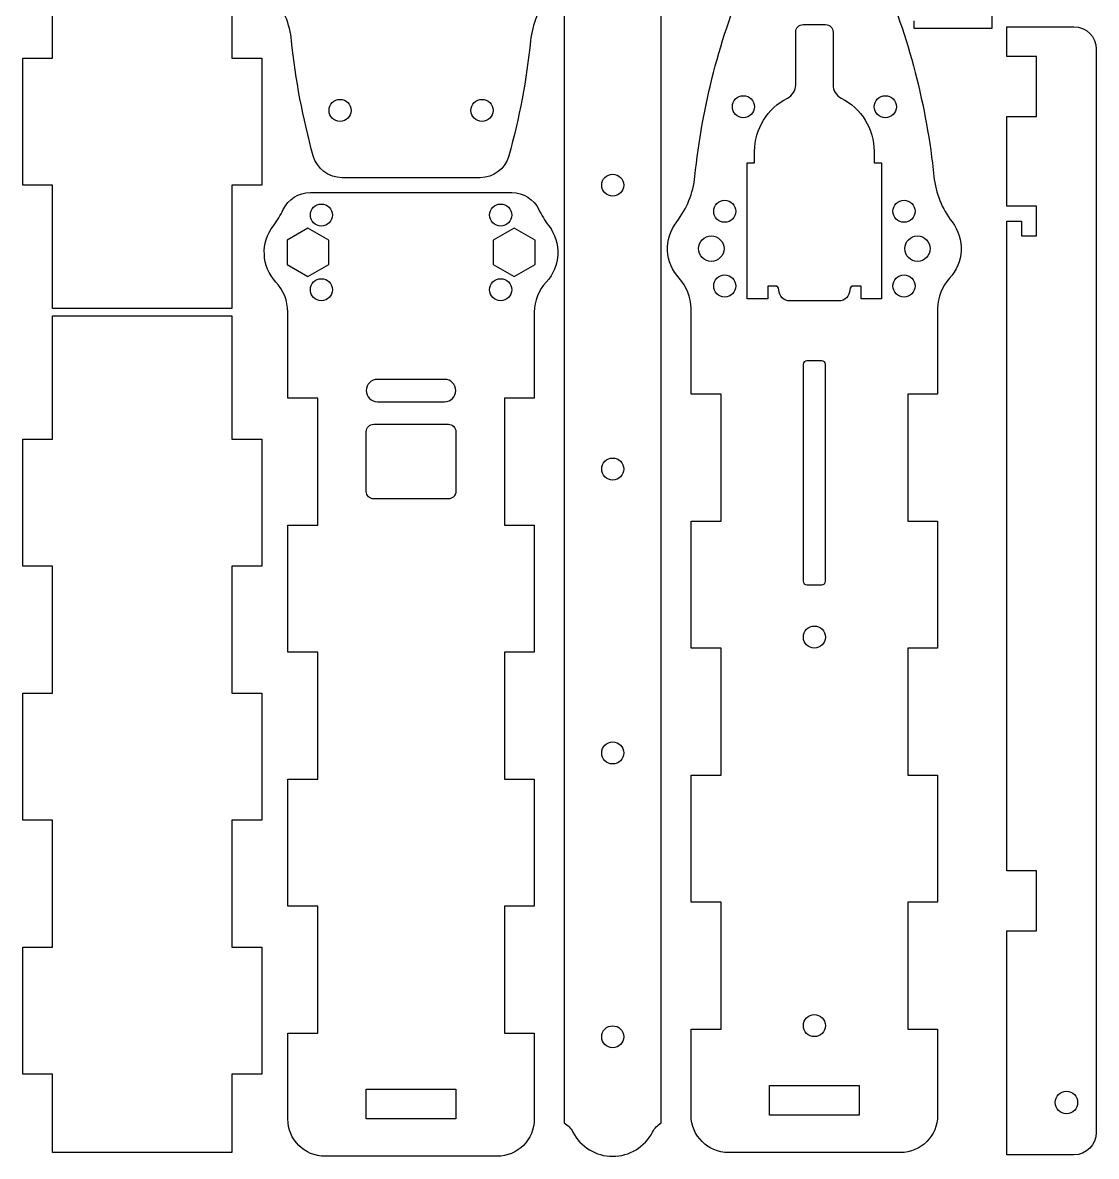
# Model space of a CAD drawing. Header units: millimetres. Extents: x 0 to 150, y 0 to 401.
# Drawn here: x 5.5 to 149.3, y 0 to 151.8 of the extents above; entities that cross this region are included whole.
import ezdxf

# ---------------------------------------------------------------- set-up
doc = ezdxf.new("R2010")
doc.units = ezdxf.units.MM
doc.layers.add('Layer_1', color=7, linetype='CONTINUOUS')

msp = doc.modelspace()

# ---------------------------------------------------------------- linework, layer by layer
at = {"layer": 'Layer_1', "color": 7}
for points in [[(78.014096, 230.25028), (78.014096, 4.52498)], [(91.0141, 4.52498), (91.0141, 230.25028)], [(124.8391, 152.04998), (124.8391, 152.04998), (124.8391, 151.04998), (135.3391, 151.04998), (135.3391, 166.04998)], [(33.514096, 164.04998), (33.514096, 147.04998), (37.514096, 147.04998), (37.514096, 130.04998), (33.514096, 130.04998), (33.514096, 113.54998), (9.514096, 113.54998), (9.514096, 130.04998), (5.514096, 130.04998), (5.514096, 147.04998), (9.514096, 147.04998), (9.514096, 164.04998)], [(109.0141, 143.48028), (109.0141, 150.54998)], [(110.0141, 151.54998), (113.0141, 151.54998)], [(114.0141, 150.54998), (114.0141, 143.48028)], [(146.2641, 0.25098), (137.2641, 0.25098), (137.2641, 30.25098), (141.2641, 30.25098), (141.2641, 38.25098), (137.2641, 38.25098), (137.2641, 125.25098), (139.2641, 125.25098), (139.2641, 123.25098), (141.2641, 123.25098), (141.2641, 127.25098), (137.2641, 127.25098), (137.2641, 139.25098), (141.2641, 139.25098), (141.2641, 147.25098), (137.2641, 147.25098), (137.2641, 151.25098), (146.2641, 151.25098)], [(149.2641, 148.25098), (149.2641, 3.25098)], [(105.2641, 116.54998), (105.2641, 114.84998), (102.5141, 114.84998), (102.5141, 133.04998), (103.5141, 133.04998), (103.5141, 134.54998)], [(119.5141, 134.54998), (119.5141, 133.04998), (120.5141, 133.04998), (120.5141, 114.84998), (117.7641, 114.84998), (117.7641, 116.54998), (116.7641, 116.54998)], [(66.757736, 131.04998), (48.270456, 131.04998)], [(44.012996, 129.04998), (71.015196, 129.04998)], [(106.2641, 116.54998), (105.2641, 116.54998)], [(114.7641, 114.54998), (108.2641, 114.54998)], [(41.014096, 5.04998), (41.014096, 16.54998), (41.214096, 16.54998), (44.814096, 16.54998), (45.014096, 16.54998), (45.014096, 33.34998), (45.014096, 33.54998), (44.814096, 33.54998), (41.214096, 33.54998), (41.014096, 33.54998), (41.014096, 50.54998), (41.214096, 50.54998), (44.814096, 50.54998), (45.014096, 50.54998), (45.014096, 67.34998), (45.014096, 67.54998), (44.814096, 67.54998), (41.214096, 67.54998), (41.014096, 67.54998), (41.014096, 84.54998), (41.214096, 84.54998), (44.814096, 84.54998), (45.014096, 84.54998), (45.014096, 101.34998), (45.014096, 101.54998), (44.814096, 101.54998), (41.214096, 101.54998), (41.014096, 101.54998), (41.014096, 113.04998)], [(74.014096, 113.04998), (74.014096, 101.54998), (73.814096, 101.54998), (70.214096, 101.54998), (70.014096, 101.54998), (70.014096, 101.34998), (70.014096, 84.54998), (70.214096, 84.54998), (73.814096, 84.54998), (74.014096, 84.54998), (74.014096, 67.54998), (73.814096, 67.54998), (70.214096, 67.54998), (70.014096, 67.54998), (70.014096, 67.34998), (70.014096, 50.54998), (70.214096, 50.54998), (73.814096, 50.54998), (74.014096, 50.54998), (74.014096, 33.54998), (73.814096, 33.54998), (70.214096, 33.54998), (70.014096, 33.54998), (70.014096, 33.34998), (70.014096, 16.54998), (70.214096, 16.54998), (73.814096, 16.54998), (74.014096, 16.54998), (74.014096, 5.04998)], [(95.0141, 5.54998), (95.0141, 17.04998), (95.2141, 17.04998), (98.8141, 17.04998), (99.0141, 17.04998), (99.0141, 33.84998), (99.0141, 34.04998), (98.8141, 34.04998), (95.2141, 34.04998), (95.0141, 34.04998), (95.0141, 51.04998), (95.2141, 51.04998), (98.8141, 51.04998), (99.0141, 51.04998), (99.0141, 67.84998), (99.0141, 68.04998), (98.8141, 68.04998), (95.2141, 68.04998), (95.0141, 68.04998), (95.0141, 85.04998), (95.2141, 85.04998), (98.8141, 85.04998), (99.0141, 85.04998), (99.0141, 101.84998), (99.0141, 102.04998), (98.8141, 102.04998), (95.2141, 102.04998), (95.0141, 102.04998), (95.0141, 113.54998)], [(128.0141, 113.54998), (128.0141, 102.04998), (127.8141, 102.04998), (124.2141, 102.04998), (124.0141, 102.04998), (124.0141, 101.84998), (124.0141, 85.04998), (124.2141, 85.04998), (127.8141, 85.04998), (128.0141, 85.04998), (128.0141, 68.04998), (127.8141, 68.04998), (124.2141, 68.04998), (124.0141, 68.04998), (124.0141, 67.84998), (124.0141, 51.04998), (124.2141, 51.04998), (127.8141, 51.04998), (128.0141, 51.04998), (128.0141, 34.04998), (127.8141, 34.04998), (124.2141, 34.04998), (124.0141, 34.04998), (124.0141, 33.84998), (124.0141, 17.04998), (124.2141, 17.04998), (127.8141, 17.04998), (128.0141, 17.04998), (128.0141, 5.54998)], [(112.5141, 106.54998), (110.5141, 106.54998)], [(110.0141, 106.04998), (110.0141, 77.04998)], [(113.0141, 77.04998), (113.0141, 106.04998)], [(62.014096, 104.04998), (53.014096, 104.04998)], [(53.014096, 101.04998), (62.014096, 101.04998)], [(52.514096, 98.04998), (62.514096, 98.04998)], [(51.514096, 89.04998), (51.514096, 97.04998)], [(63.514096, 97.04998), (63.514096, 89.04998)], [(62.514096, 88.04998), (52.514096, 88.04998)], [(110.5141, 76.54998), (112.5141, 76.54998)], [(69.014096, 0.04998), (46.014096, 0.04998)], [(123.0141, 0.54998), (100.0141, 0.54998)]]:
    msp.add_lwpolyline(points, dxfattribs=at)
for points in [[(46.514096, 119.43338), (46.514096, 122.66658), (43.714096, 124.28318), (40.914096, 122.66658), (40.914096, 119.43338), (43.714096, 117.81678)], [(74.114096, 119.43338), (74.114096, 122.66658), (71.314096, 124.28318), (68.514096, 122.66658), (68.514096, 119.43338), (71.314096, 117.81678)], [(9.514096, 96.04998), (9.514096, 112.54998), (33.514096, 112.54998), (33.514096, 96.04998), (37.514096, 96.04998), (37.514096, 79.04998), (33.514096, 79.04998), (33.514096, 62.04998), (37.514096, 62.04998), (37.514096, 45.04998), (33.514096, 45.04998), (33.514096, 28.04998), (37.514096, 28.04998), (37.514096, 11.04998), (33.514096, 11.04998), (33.514096, 0.54998), (9.514096, 0.54998), (9.514096, 11.04998), (5.514096, 11.04998), (5.514096, 28.04998), (9.514096, 28.04998), (9.514096, 45.04998), (5.514096, 45.04998), (5.514096, 62.04998), (9.514096, 62.04998), (9.514096, 79.04998), (5.514096, 79.04998), (5.514096, 96.04998)], [(105.5141, 5.54998), (105.5141, 9.54998), (117.5141, 9.54998), (117.5141, 5.54998)], [(51.514096, 5.04998), (51.514096, 9.04998), (63.514096, 9.04998), (63.514096, 5.04998)]]:
    msp.add_lwpolyline(points, close=True, dxfattribs=at)
for points in [[(95.5117, 131.21288), (96.4842, 140.62988), (98.8725, 149.84598), (102.59612, 158.54998)], [(120.43208, 158.54998), (124.1557, 149.84598), (126.544, 140.62988), (127.5165, 131.21288)], [(41.511696, 149.38705), (41.282796, 151.60415), (40.440796, 153.71367), (39.080296, 155.47916)], [(75.947896, 155.47916), (74.587396, 153.71367), (73.745396, 151.60415), (73.516496, 149.38705)], [(109.0141, 150.54998), (109.0141, 151.10228), (109.46182, 151.54998), (110.0141, 151.54998)], [(113.0141, 151.54998), (113.56638, 151.54998), (114.0141, 151.10228), (114.0141, 150.54998)], [(146.2641, 151.25098), (147.92095, 151.25098), (149.2641, 149.90778), (149.2641, 148.25098)], [(44.415096, 133.98418), (43.020496, 139.02878), (42.049296, 144.18092), (41.511696, 149.38705)], [(73.516496, 149.38705), (72.978896, 144.18092), (72.007696, 139.02878), (70.613096, 133.98418)], [(107.9141, 141.69418), (108.5886, 142.03408), (109.0141, 142.72498), (109.0141, 143.48028)], [(114.0141, 143.48028), (114.0141, 142.72498), (114.4396, 142.03408), (115.1141, 141.69418)], [(46.539096, 140.04998), (46.539096, 140.8646), (47.199496, 141.52498), (48.014096, 141.52498)], [(48.014096, 141.52498), (48.828716, 141.52498), (49.489096, 140.8646), (49.489096, 140.04998)], [(65.539096, 140.04998), (65.539096, 140.8646), (66.199476, 141.52498), (67.014096, 141.52498)], [(67.014096, 141.52498), (67.828696, 141.52498), (68.489096, 140.8646), (68.489096, 140.04998)], [(100.5391, 140.54998), (100.5391, 141.36458), (101.1995, 142.02498), (102.0141, 142.02498)], [(102.0141, 142.02498), (102.82872, 142.02498), (103.4891, 141.36458), (103.4891, 140.54998)], [(103.5141, 134.54998), (103.5141, 137.57118), (105.21609, 140.33468), (107.9141, 141.69418)], [(115.1141, 141.69418), (117.81211, 140.33468), (119.5141, 137.57118), (119.5141, 134.54998)], [(119.5391, 140.54998), (119.5391, 141.36458), (120.19948, 142.02498), (121.0141, 142.02498)], [(121.0141, 142.02498), (121.8287, 142.02498), (122.4891, 141.36458), (122.4891, 140.54998)], [(48.014096, 138.57498), (47.199496, 138.57498), (46.539096, 139.23538), (46.539096, 140.04998)], [(49.489096, 140.04998), (49.489096, 139.23538), (48.828716, 138.57498), (48.014096, 138.57498)], [(67.014096, 138.57498), (66.199476, 138.57498), (65.539096, 139.23538), (65.539096, 140.04998)], [(68.489096, 140.04998), (68.489096, 139.23538), (67.828696, 138.57498), (67.014096, 138.57498)], [(102.0141, 139.07498), (101.1995, 139.07498), (100.5391, 139.73538), (100.5391, 140.54998)], [(103.4891, 140.54998), (103.4891, 139.73538), (102.82872, 139.07498), (102.0141, 139.07498)], [(121.0141, 139.07498), (120.19948, 139.07498), (119.5391, 139.73538), (119.5391, 140.54998)], [(122.4891, 140.54998), (122.4891, 139.73538), (121.8287, 139.07498), (121.0141, 139.07498)], [(48.270456, 131.04998), (46.471796, 131.04998), (44.894296, 132.25048), (44.415096, 133.98418)], [(70.613096, 133.98418), (70.133896, 132.25048), (68.556396, 131.04998), (66.757736, 131.04998)], [(83.039096, 130.04998), (83.039096, 130.86458), (83.699476, 131.52498), (84.514096, 131.52498)], [(84.514096, 131.52498), (85.328716, 131.52498), (85.989096, 130.86458), (85.989096, 130.04998)], [(93.0803, 125.12078), (94.4408, 126.88628), (95.2828, 128.99578), (95.5117, 131.21288)], [(127.5165, 131.21288), (127.7454, 128.99578), (128.5874, 126.88628), (129.9479, 125.12078)], [(40.403596, 126.77388), (41.067796, 128.16458), (42.471796, 129.04998), (44.012996, 129.04998)], [(71.015196, 129.04998), (72.556396, 129.04998), (73.960396, 128.16458), (74.624596, 126.77388)], [(84.514096, 128.57498), (83.699476, 128.57498), (83.039096, 129.23538), (83.039096, 130.04998)], [(85.989096, 130.04998), (85.989096, 129.23538), (85.328716, 128.57498), (84.514096, 128.57498)], [(44.039096, 126.04998), (44.039096, 126.86458), (44.699496, 127.52498), (45.514096, 127.52498)], [(45.514096, 127.52498), (46.328696, 127.52498), (46.989096, 126.86458), (46.989096, 126.04998)], [(68.039096, 126.04998), (68.039096, 126.86458), (68.699496, 127.52498), (69.514096, 127.52498)], [(69.514096, 127.52498), (70.328696, 127.52498), (70.989096, 126.86458), (70.989096, 126.04998)], [(98.0391, 126.54998), (98.0391, 127.36458), (98.6995, 128.02498), (99.5141, 128.02498)], [(99.5141, 128.02498), (100.3287, 128.02498), (100.9891, 127.36458), (100.9891, 126.54998)], [(122.0391, 126.54998), (122.0391, 127.36458), (122.6995, 128.02498), (123.5141, 128.02498)], [(123.5141, 128.02498), (124.3287, 128.02498), (124.9891, 127.36458), (124.9891, 126.54998)], [(39.080296, 124.62078), (39.595996, 125.28988), (40.039496, 126.01158), (40.403596, 126.77388)], [(45.514096, 124.57498), (44.699496, 124.57498), (44.039096, 125.23538), (44.039096, 126.04998)], [(46.989096, 126.04998), (46.989096, 125.23538), (46.328696, 124.57498), (45.514096, 124.57498)], [(69.514096, 124.57498), (68.699496, 124.57498), (68.039096, 125.23538), (68.039096, 126.04998)], [(70.989096, 126.04998), (70.989096, 125.23538), (70.328696, 124.57498), (69.514096, 124.57498)], [(74.624596, 126.77388), (74.988696, 126.01158), (75.432196, 125.28988), (75.947896, 124.62078)], [(99.5141, 125.07498), (98.6995, 125.07498), (98.0391, 125.73538), (98.0391, 126.54998)], [(100.9891, 126.54998), (100.9891, 125.73538), (100.3287, 125.07498), (99.5141, 125.07498)], [(123.5141, 125.07498), (122.6995, 125.07498), (122.0391, 125.73538), (122.0391, 126.54998)], [(124.9891, 126.54998), (124.9891, 125.73538), (124.3287, 125.07498), (123.5141, 125.07498)], [(39.419196, 117.07798), (37.481696, 119.17308), (37.338496, 122.36038), (39.080296, 124.62078)], [(75.947896, 124.62078), (77.689696, 122.36038), (77.546496, 119.17308), (75.608996, 117.07798)], [(93.4192, 117.57798), (91.4817, 119.67308), (91.3385, 122.86038), (93.0803, 125.12078)], [(129.9479, 125.12078), (131.6897, 122.86038), (131.5465, 119.67308), (129.609, 117.57798)], [(96.0141, 121.54998), (96.0141, 122.48888), (96.7752, 123.24998), (97.7141, 123.24998)], [(97.7141, 123.24998), (98.653, 123.24998), (99.4141, 122.48888), (99.4141, 121.54998)], [(123.6141, 121.54998), (123.6141, 122.48888), (124.3752, 123.24998), (125.3141, 123.24998)], [(125.3141, 123.24998), (126.253, 123.24998), (127.0141, 122.48888), (127.0141, 121.54998)], [(97.7141, 119.84998), (96.7752, 119.84998), (96.0141, 120.61108), (96.0141, 121.54998)], [(99.4141, 121.54998), (99.4141, 120.61108), (98.653, 119.84998), (97.7141, 119.84998)], [(125.3141, 119.84998), (124.3752, 119.84998), (123.6141, 120.61108), (123.6141, 121.54998)], [(127.0141, 121.54998), (127.0141, 120.61108), (126.253, 119.84998), (125.3141, 119.84998)], [(41.014096, 113.04998), (41.002696, 114.54438), (40.433996, 115.98078), (39.419196, 117.07798)], [(44.039096, 116.04998), (44.039096, 116.86458), (44.699496, 117.52498), (45.514096, 117.52498)], [(45.514096, 117.52498), (46.328696, 117.52498), (46.989096, 116.86458), (46.989096, 116.04998)], [(68.039096, 116.04998), (68.039096, 116.86458), (68.699496, 117.52498), (69.514096, 117.52498)], [(69.514096, 117.52498), (70.328696, 117.52498), (70.989096, 116.86458), (70.989096, 116.04998)], [(75.608996, 117.07798), (74.594196, 115.98078), (74.025496, 114.54438), (74.014096, 113.04998)], [(95.0141, 113.54998), (95.0027, 115.04438), (94.434, 116.48078), (93.4192, 117.57798)], [(98.0391, 116.54998), (98.0391, 117.36458), (98.6995, 118.02498), (99.5141, 118.02498)], [(99.5141, 118.02498), (100.3287, 118.02498), (100.9891, 117.36458), (100.9891, 116.54998)], [(122.0391, 116.54998), (122.0391, 117.36458), (122.6995, 118.02498), (123.5141, 118.02498)], [(123.5141, 118.02498), (124.3287, 118.02498), (124.9891, 117.36458), (124.9891, 116.54998)], [(129.609, 117.57798), (128.5942, 116.48078), (128.0255, 115.04438), (128.0141, 113.54998)], [(45.514096, 114.57498), (44.699496, 114.57498), (44.039096, 115.23538), (44.039096, 116.04998)], [(46.989096, 116.04998), (46.989096, 115.23538), (46.328696, 114.57498), (45.514096, 114.57498)], [(69.514096, 114.57498), (68.699496, 114.57498), (68.039096, 115.23538), (68.039096, 116.04998)], [(70.989096, 116.04998), (70.989096, 115.23538), (70.328696, 114.57498), (69.514096, 114.57498)], [(99.5141, 115.07498), (98.6995, 115.07498), (98.0391, 115.73538), (98.0391, 116.54998)], [(100.9891, 116.54998), (100.9891, 115.73538), (100.3287, 115.07498), (99.5141, 115.07498)], [(106.7641, 116.04998), (106.7641, 116.32608), (106.54024, 116.54998), (106.2641, 116.54998)], [(108.2641, 114.54998), (107.43567, 114.54998), (106.7641, 115.22158), (106.7641, 116.04998)], [(116.2641, 116.04998), (116.2641, 115.22158), (115.59253, 114.54998), (114.7641, 114.54998)], [(116.7641, 116.54998), (116.48796, 116.54998), (116.2641, 116.32608), (116.2641, 116.04998)], [(123.5141, 115.07498), (122.6995, 115.07498), (122.0391, 115.73538), (122.0391, 116.54998)], [(124.9891, 116.54998), (124.9891, 115.73538), (124.3287, 115.07498), (123.5141, 115.07498)], [(110.5141, 106.54998), (110.23796, 106.54998), (110.0141, 106.32608), (110.0141, 106.04998)], [(113.0141, 106.04998), (113.0141, 106.32608), (112.79024, 106.54998), (112.5141, 106.54998)], [(53.014096, 104.04998), (52.185666, 104.04998), (51.514096, 103.37838), (51.514096, 102.54998)], [(63.514096, 102.54998), (63.514096, 103.37838), (62.842526, 104.04998), (62.014096, 104.04998)], [(51.514096, 102.54998), (51.514096, 101.72158), (52.185666, 101.04998), (53.014096, 101.04998)], [(62.014096, 101.04998), (62.842526, 101.04998), (63.514096, 101.72158), (63.514096, 102.54998)], [(51.514096, 97.04998), (51.514096, 97.60228), (51.961816, 98.04998), (52.514096, 98.04998)], [(62.514096, 98.04998), (63.066376, 98.04998), (63.514096, 97.60228), (63.514096, 97.04998)], [(83.039096, 92.04998), (83.039096, 92.86498), (83.699476, 93.52498), (84.514096, 93.52498)], [(84.514096, 93.52498), (85.328716, 93.52498), (85.989096, 92.86498), (85.989096, 92.04998)], [(84.514096, 90.57498), (83.699476, 90.57498), (83.039096, 91.23498), (83.039096, 92.04998)], [(85.989096, 92.04998), (85.989096, 91.23498), (85.328716, 90.57498), (84.514096, 90.57498)], [(52.514096, 88.04998), (51.961816, 88.04998), (51.514096, 88.49768), (51.514096, 89.04998)], [(63.514096, 89.04998), (63.514096, 88.49768), (63.066376, 88.04998), (62.514096, 88.04998)], [(110.0141, 77.04998), (110.0141, 76.77398), (110.23796, 76.54998), (110.5141, 76.54998)], [(112.5141, 76.54998), (112.79024, 76.54998), (113.0141, 76.77398), (113.0141, 77.04998)], [(110.0391, 69.54998), (110.0391, 70.36498), (110.69948, 71.02498), (111.5141, 71.02498)], [(111.5141, 71.02498), (112.32872, 71.02498), (112.9891, 70.36498), (112.9891, 69.54998)], [(111.5141, 68.07498), (110.69948, 68.07498), (110.0391, 68.73498), (110.0391, 69.54998)], [(112.9891, 69.54998), (112.9891, 68.73498), (112.32872, 68.07498), (111.5141, 68.07498)], [(83.039096, 54.04998), (83.039096, 54.86498), (83.699476, 55.52498), (84.514096, 55.52498)], [(84.514096, 55.52498), (85.328716, 55.52498), (85.989096, 54.86498), (85.989096, 54.04998)], [(84.514096, 52.57498), (83.699476, 52.57498), (83.039096, 53.23498), (83.039096, 54.04998)], [(85.989096, 54.04998), (85.989096, 53.23498), (85.328716, 52.57498), (84.514096, 52.57498)], [(110.0391, 17.54998), (110.0391, 18.36498), (110.69948, 19.02498), (111.5141, 19.02498)], [(111.5141, 19.02498), (112.32872, 19.02498), (112.9891, 18.36498), (112.9891, 17.54998)], [(83.039096, 16.04998), (83.039096, 16.86498), (83.699476, 17.52498), (84.514096, 17.52498)], [(84.514096, 17.52498), (85.328716, 17.52498), (85.989096, 16.86498), (85.989096, 16.04998)], [(111.5141, 16.07498), (110.69948, 16.07498), (110.0391, 16.73498), (110.0391, 17.54998)], [(112.9891, 17.54998), (112.9891, 16.73498), (112.32872, 16.07498), (111.5141, 16.07498)], [(84.514096, 14.57498), (83.699476, 14.57498), (83.039096, 15.23498), (83.039096, 16.04998)], [(85.989096, 16.04998), (85.989096, 15.23498), (85.328716, 14.57498), (84.514096, 14.57498)], [(143.7641, 7.25098), (143.7641, 8.07938), (144.43567, 8.75098), (145.2641, 8.75098)], [(145.2641, 8.75098), (146.09253, 8.75098), (146.7641, 8.07938), (146.7641, 7.25098)], [(145.2641, 5.75098), (144.43567, 5.75098), (143.7641, 6.42248), (143.7641, 7.25098)], [(146.7641, 7.25098), (146.7641, 6.42248), (146.09253, 5.75098), (145.2641, 5.75098)], [(46.014096, 0.04998), (43.252696, 0.04998), (41.014096, 2.28858), (41.014096, 5.04998)], [(74.014096, 5.04998), (74.014096, 2.28858), (71.775496, 0.04998), (69.014096, 0.04998)], [(100.0141, 0.54998), (97.2527, 0.54998), (95.0141, 2.78898), (95.0141, 5.54998)], [(128.0141, 5.54998), (128.0141, 2.78898), (125.7755, 0.54998), (123.0141, 0.54998)], [(78.014096, 4.52498), (78.512266, 4.23698), (78.917236, 3.81298), (79.180766, 3.30098)], [(79.180766, 3.30098), (80.209806, 1.30498), (82.267886, 0.04998), (84.514096, 0.04998)], [(84.514096, 0.04998), (86.760306, 0.04998), (88.81839, 1.30498), (89.84743, 3.30098)], [(89.84743, 3.30098), (90.11096, 3.81298), (90.51593, 4.23698), (91.0141, 4.52498)], [(149.2641, 3.25098), (149.2641, 1.59408), (147.92095, 0.25098), (146.2641, 0.25098)]]:
    msp.add_open_spline(points, degree=3, dxfattribs=at)

doc.saveas('drawing.dxf')
